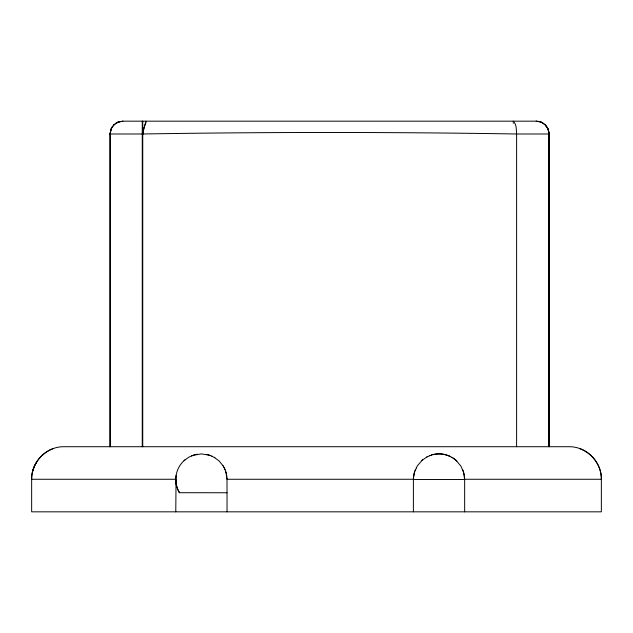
<?xml version="1.0" encoding="UTF-8"?>
<svg xmlns="http://www.w3.org/2000/svg" width="633" height="633" viewBox="0 0 633 633"><rect width="100%" height="100%" fill="white"/><g stroke="black" fill="none" stroke-linecap="round" stroke-linejoin="round"><path stroke-width="0.95" d="M142.243 446.716L142.267 121.172M175.776 511.828L176.085 475.518M413.389 511.828L413.404 478.714L414.528 471.973M413.507 477.076L413.389 479.268L227.041 479.268L225.902 471.973M110.039 446.716L110.039 133.99L111.068 129.021L112.342 126.798M110.071 133.99L111.139 129.021L110.039 133.99L142.267 133.99C267.039 131.973 391.843 131.973 516.607 133.99L549.096 133.99L549.104 446.716M413.642 475.913L414.18 473.191M53.56 448.504C40.67 452.769 31.531 465.761 31.65 479.268L31.65 511.828L601.35 511.828L601.35 479.268C601.793 461.876 586.19 446.273 568.798 446.716L64.202 446.716C46.826 446.281 31.183 461.861 31.65 479.268L175.776 479.268C175.808 472.171 178.981 465.152 184.29 460.436M414.283 472.804L417.369 465.801L422.567 459.859M142.267 133.99L146.017 121.172M32.647 471.269L34.522 465.904L37.402 460.792M414.924 470.786L415.216 470.01M416.19 467.858L416.411 467.439M111.06 128.974L113.94 124.883L112.247 126.798M183.989 460.705L188.848 457.168L194.331 454.874M421.902 460.436L427.259 456.741M184.456 460.286L184.955 459.859M115.91 123.285L113.837 124.883L118.173 122.098M426.911 456.931L431.951 454.882M115.807 123.285L118.11 122.122M191.577 455.839L192.559 455.459M429.585 455.689L430.171 455.459M192.749 455.388L201.389 453.885L209.863 455.317M120.381 121.433L118.039 122.122L122.952 121.172L118.078 122.098M431.342 455.064C437.094 453.228 443.496 453.552 449.05 455.926M122.865 121.172L536.286 121.172M413.389 479.521L464.654 479.521L464.654 511.828M179.131 492.197L179.432 492.711L227.041 492.751M513.134 121.172C516.757 123.957 516.212 129.812 516.607 133.99L516.607 446.716M538.857 121.433L536.191 121.172L541.073 122.098M445.497 454.716L450.403 456.551M208.281 454.818L210.457 455.531M538.762 121.433L541.136 122.122M210.314 455.483L214.856 457.691M579.44 448.504C592.298 452.801 601.5 465.722 601.35 479.268L464.654 479.268L464.456 476.309M449.438 456.092L452.286 457.58M211.818 456.092L212.403 456.361M541.041 122.122L543.336 123.285M451.899 457.358L454.098 458.79M214.286 457.35L219.216 461.077L223.164 465.959M540.97 122.098L545.306 124.883L546.896 126.798M453.022 458.039L453.56 458.411M453.916 458.656L456.14 460.436M454.629 459.178L456.789 461.038M543.241 123.285L545.306 124.883M456.306 460.587L460.927 466.197L463.696 472.582M222.927 465.587L224.422 468.23M179.432 492.711L179.456 492.751A25.636 25.636 0 0 1 175.776 479.513M548.107 129.021L545.211 124.883L548.083 128.974L549.104 133.99L548.083 128.974L549.009 133.99L549.08 446.716L548.787 131.466M224.019 467.431L225.649 471.174M224.699 468.808L225.047 469.607M462.826 470.01L463.047 470.588M225.435 470.588L226.345 473.571M463.261 471.174L463.396 471.569M463.459 471.775L464.654 479.521M463.862 473.191L464.274 475.122M226.432 473.959L226.923 477.1M227.01 478.303L227.041 511.828M142.749 121.172L142.749 446.716M110.134 133.99L110.134 446.716M433.138 454.581A50.45 35.677 -90 0 1 445.497 454.723M179.131 492.063A20.96 14.82 90 0 1 175.642 479.521M206.516 454.407A50.45 35.677 -90 0 1 207.885 454.723M194.932 454.723A50.45 35.677 -90 0 1 197.472 454.193M513.102 122.794A13.38 4.755 86.4 0 1 513.418 123.316M143.105 134.038A13.38 4.755 -86.4 0 1 146.049 122.794"/></g></svg>
